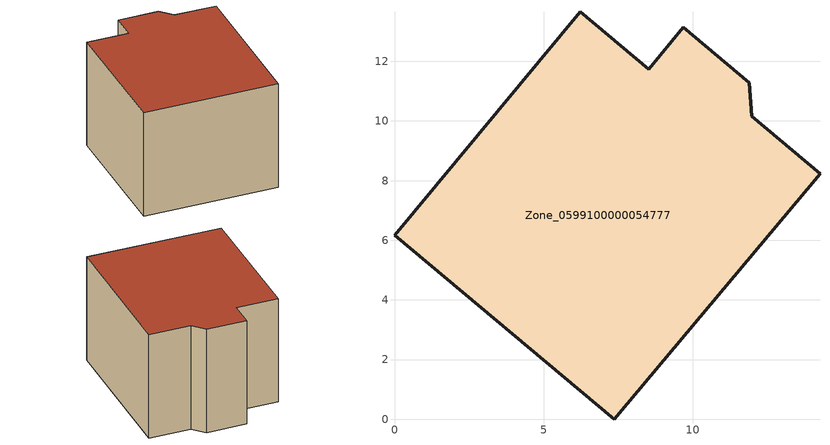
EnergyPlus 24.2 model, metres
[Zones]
Zone_0599100000054777
 floor ground (C_G): 0,6.17 6.23,13.66 8.52,11.74 9.68,13.14 11.89,11.29 11.98,10.15 14.27,8.23 7.37,0 z0
 wall outside (C_F): 7.37,0 14.27,8.23 11.98,10.15 11.89,11.29 9.68,13.14 8.52,11.74 6.23,13.66 0,6.17 7.37,0 z0:7.98
 roof outside (C_R): 11.89,11.29 9.68,13.14 8.52,11.74 6.23,13.66 0,6.17 7.37,0 14.27,8.23 11.98,10.15 z7.98
[BUILDING]
Pand.0599100000054777: North Axis=0; Terrain=City; Loads Convergence Tolerance Value=0.04; Temperature Convergence Tolerance Value=0.4; Solar Distribution=FullExterior; Maximum Number of Warmup Days=25; Minimum Number of Warmup Days=1
[Site:Location]
Rotterdam.The.Hague.AP_ZH_NLD Design_Conditions: Latitude=51.96; Longitude=4.45; Time Zone=1; Elevation=-4.5
[SITE:GROUNDTEMPERATURE:BUILDINGSURFACE]
18, 18, 18, 18, 18, 18, 18, 18, 18, 18, 18, 18
[MATERIAL] Thermal Absorptance=0.9; Solar Absorptance=0.7; Visible Absorptance=0.7
Name | Roughness | Thickness | Conductivity | Density | Specific Heat
G.TC.1946-1964 | MediumSmooth | 0.15 | 1 | 540 | 1210
F.TC.1946-1964 | Rough | 0.3 | 0.857143 | 1920 | 840
R.TC.1946-1964 | MediumRough | 0.2 | 0.235294 | 1500 | 1000
[CONSTRUCTION]
C_G: G.TC.1946-1964
C_F: F.TC.1946-1964
C_R: R.TC.1946-1964
[ZONE]
Zone_0599100000054777: Type=1; Multiplier=1; Ceiling Height=Autocalculate; Volume=Autocalculate; Floor Area=autocalculate; Part of Total Floor Area=Yes
[ZONEINFILTRATION:DESIGNFLOWRATE]
Infil_Zone_0599100000054777: Zone or ZoneList or Space or SpaceList=Zone_0599100000054777; Schedule=AlwaysOn; Design Flow Rate Calculation Method=Flow/Area; Flow Rate per Floor Area=0.003; Constant Term Coefficient=1; Temperature Term Coefficient=0; Velocity Term Coefficient=0; Velocity Squared Term Coefficient=0
[HVACTEMPLATE:ZONE:IDEALLOADSAIRSYSTEM]
Zone_0599100000054777: Maximum Heating Supply Air Temperature=50; Minimum Cooling Supply Air Temperature=13; Maximum Heating Supply Air Humidity Ratio=0.0156; Minimum Cooling Supply Air Humidity Ratio=0.0077; Heating Limit=NoLimit; Cooling Limit=NoLimit; Dehumidification Control Type=ConstantSensibleHeatRatio; Cooling Sensible Heat Ratio=0.7; Dehumidification Setpoint=60; Humidification Control Type=None; Humidification Setpoint=30; Outdoor Air Method=None; Outdoor Air Flow Rate per Person=0.00944; Outdoor Air Flow Rate per Zone Floor Area=0; Outdoor Air Flow Rate per Zone=0; Demand Controlled Ventilation Type=None; Outdoor Air Economizer Type=NoEconomizer; Heat Recovery Type=None; Sensible Heat Recovery Effectiveness=0.7; Latent Heat Recovery Effectiveness=0.65
[ZONECONTROL:THERMOSTAT]
ThermostatControl_Zone_0599100000054777: Zone or ZoneList=Zone_0599100000054777; Control Type Schedule=DualSetpointControlType; Control 1=Thermostat_Zone_0599100000054777; Temperature Difference Between Cutout And Setpoint=0
[THERMOSTATSETPOINT:DUALSETPOINT]
Thermostat_Zone_0599100000054777: Heating Setpoint Temperature Schedule=HeatingSetpoint_Zone_0599100000054777; Cooling Setpoint Temperature Schedule=CoolingSetpoint_Zone_0599100000054777
[SCHEDULE:COMPACT]
HeatingSetpoint_Zone_0599100000054777: Through: 12/31, For: AllDays, Until: 24:00, 21
CoolingSetpoint_Zone_0599100000054777: Through: 12/31, For: AllDays, Until: 24:00, 24
DualSetpointControlType: Through: 12/31, For: AllDays, Until: 24:00, 4
AlwaysOn: Through: 12/31, For: AllDays, Until: 24:00, 1
